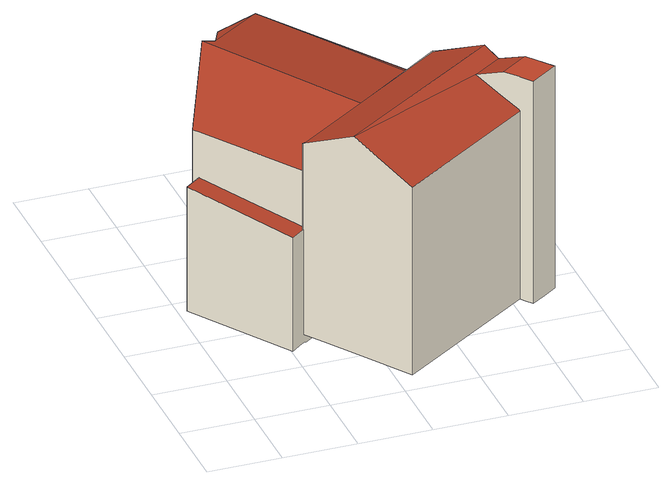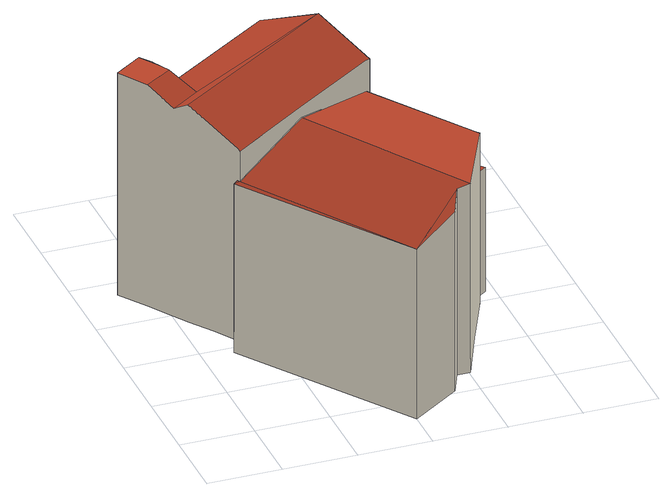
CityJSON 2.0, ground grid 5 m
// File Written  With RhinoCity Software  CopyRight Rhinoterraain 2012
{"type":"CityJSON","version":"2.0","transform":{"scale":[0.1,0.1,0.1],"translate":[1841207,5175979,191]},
"CityObjects":{
"building1":{"type":"Building","attributes":{"name":"inconnu","Volume":2307.54,"Profile":"IGN","MILLESIME":2015,"ZMIN":191,"ADRESSE":"19t Montée de la Butte","NOMCOMMUNE":"LYON 1ER","NOMOFFICIE":"Lyon 1er Arrondissement","CODE_INSEE":69381,"CODE_DGI":"381000AB0100","SURFTOIT":181,"NBMAIS":0,"NIVMAIS":-9999,"MAISDATMIN":-9999,"MAISDATMAX":-9999,"NBAPP":1,"NIVAPP":1,"APPDATMIN":1974,"APPDATMAX":1974,"NBCOMIN":0,"NIVCOMIN":-9999,"COMIDATMIN":-9999,"COMIDATMAX":-9999,"NBDEP":1,"NIVDEP":0,"DEPDATMIN":1974,"DEPDATMAX":1974,"ZMINTOIT":199.2,"ZMAXTOIT":204.8,"ZMOYTOIT":202.9},"children":["building1-1"]},
"building1-1":{"type":"BuildingPart","attributes":{"measuredHeight":13.72},"parents":["building1"],"geometry":[{"type":"Solid","lod":"2","boundaries":[[[[0,1,2,3,4]],[[5,6,7,8,9]],[[10,11,5,9,12]],[[13,11,10]],[[10,12,14]],[[12,15,14]],[[12,9,8,0,4,3,16,17,18,19,20,21,22]],[[23,2,1,24]],[[2,23,16,3]],[[25,10,14,26]],[[27,28,13,10,25]],[[29,11,13,28]],[[30,31,5,11,29]],[[32,33,6,5,31]],[[8,7,6,33,24,1,0]],[[12,22,34,15]],[[14,15,34,35,26]],[[34,22,21,20,19,18,17,16,23,24,33,32,31,30,29,28,27,25,26,35]]]],"semantics":{"surfaces":[{"type":"RoofSurface"},{"type":"WallSurface"},{"type":"GroundSurface"}],"values":[[0,0,0,0,0,0,1,1,1,1,1,1,1,1,1,1,1,2]]}}]},
"building2":{"type":"Building","attributes":{"name":"inconnu","Volume":1780.51,"Profile":"IGN","MILLESIME":2015,"ZMIN":191.7,"ADRESSE":"19 Montée de la Butte","NOMCOMMUNE":"LYON 1ER","NOMOFFICIE":"Lyon 1er Arrondissement","CODE_INSEE":69381,"CODE_DGI":"381000AB0102","SURFTOIT":120,"NBMAIS":0,"NIVMAIS":-9999,"MAISDATMIN":-9999,"MAISDATMAX":-9999,"NBAPP":2,"NIVAPP":1,"APPDATMIN":1900,"APPDATMAX":1900,"NBCOMIN":0,"NIVCOMIN":-9999,"COMIDATMIN":-9999,"COMIDATMAX":-9999,"NBDEP":0,"NIVDEP":-9999,"DEPDATMIN":-9999,"DEPDATMAX":-9999,"ZMINTOIT":205.5,"ZMAXTOIT":207.8,"ZMOYTOIT":206.7},"children":["building2-1"]},
"building2-1":{"type":"BuildingPart","attributes":{"measuredHeight":16.12},"parents":["building2"],"geometry":[{"type":"Solid","lod":"2","boundaries":[[[[36,37,38,39]],[[38,37,40,41,42,43]],[[44,36,39,45]],[[36,44,46,47,48,49]],[[50,51,52,53,44,45,54]],[[55,56,57,58,59,60,50,54,45,39,38,43,61,62]],[[42,41,40,37,36,49,48,47,63,64,65]],[[43,42,65,66,61]],[[67,68,69,70,53,52,51,50,60]],[[46,44,53,70,71,72,73]],[[46,73,63,47]],[[61,66,65,64,63,73,72,71,70,69,68,67,60,59,58,57,56,55,62]]]],"semantics":{"surfaces":[{"type":"RoofSurface"},{"type":"WallSurface"},{"type":"GroundSurface"}],"values":[[0,0,0,0,0,1,1,1,1,1,1,2]]}}]}
},
"vertices":[
[63,78,82],[17,147,90],[6,139,90],[51,70,82],[60,77,82],[49,229,137],[14,151,123],[17,147,123],[63,78,123],[120,117,137],[100,271,123],[58,229,135],[175,155,123],[66,247,130],[179,155,122],[176,153,123],[51,70,0],[60,77,0],[62,78,0],[63,78,0],[91,98,0],[120,117,0],[175,155,0],[6,139,0],[17,147,0],[100,271,0],[179,155,0],[83,259,0],[66,247,0],[58,229,0],[54,229,0],[49,229,0],[32,190,0],[14,151,0],[176,153,0],[178,154,0],
[183,98,158],[195,81,167],[214,94,167],[203,112,158],[202,71,168],[202,70,168],[208,62,168],[227,75,168],[82,44,164],[197,121,164],[107,6,143],[202,70,143],[202,71,144],[195,81,149],[175,155,145],[120,117,145],[63,78,145],[60,77,145],[176,153,146],[203,112,7],[200,116,7],[197,121,7],[186,137,7],[176,153,7],[175,155,7],[227,75,7],[214,94,7],[202,70,7],[205,66,7],[208,62,7],[218,69,7],[120,117,7],[91,98,7],[63,78,7],[60,77,7],[71,60,7],[82,44,7],[107,6,7]
]}
